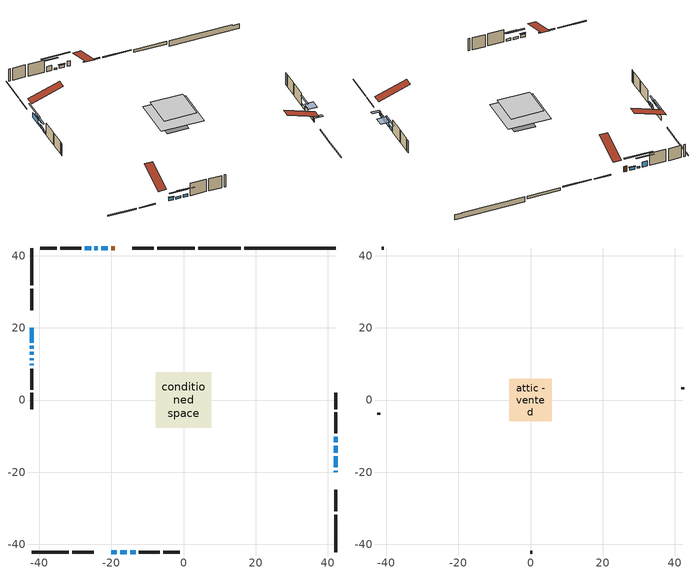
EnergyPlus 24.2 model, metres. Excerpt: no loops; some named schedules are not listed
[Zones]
conditioned space
 floor adiabatic (Floor2 construction): -2.07,-2.07 -2.07,2.07 2.07,2.07 2.07,-2.07 z0.69
 floor adiabatic (AdiabaticFloorConstruction): -7.75,-7.75 -7.75,7.75 7.75,7.75 7.75,-7.75 z3.13
 floor foundation (Slab1 construction): -3.89,-3.89 -3.89,3.89 3.89,3.89 3.89,-3.89 z-1.45
 floor foundation (Slab2 construction): -2.07,-2.07 -2.07,2.07 2.07,2.07 2.07,-2.07 z-0.38
 floor foundation (Slab3 construction): -3.47,-3.47 -3.47,3.47 3.47,3.47 3.47,-3.47 z0
 wall outside (RimJoist1 construction): 3.12,42.16 -7.28,42.16 / -42.16,-42.16 -31.76,-42.16 / -42.16,42.16 -42.16,31.76 / 42.16,-42.16 42.16,-31.76 z0.69:0.99
 wall outside (RimJoist2 construction): -8.21,42.16 -14.16,42.16 / -30.83,-42.16 -24.89,-42.16 / -42.16,30.83 -42.16,24.89 / 42.16,-30.83 42.16,-24.89 z0.69:0.99
 wall outside (AdiabaticWallConstruction 1): -19.03,42.16 -20.09,42.16 z0.69:2.72
 wall outside (AdiabaticWallConstruction): 42.16,-20.01 42.16,-19.6 z0.69:2.22; -42.16,20.01 -42.16,15.94 / 42.16,-14.7 42.16,-12.66 z0.69:2.37; -42.16,15.02 -42.16,14.25 / -42.16,11.63 -42.16,11.02 / -17.56,-42.16 -15.73,-42.16 z0.69:1.45; 42.16,-18.67 42.16,-15.62 / -20.01,-42.16 -18.48,-42.16 / -42.16,13.32 -42.16,12.56 / 42.16,-11.73 42.16,-10.21 z0.69:1.91; -21.02,42.16 -22.85,42.16 z0.69:1.76; -42.16,10.1 -42.16,9.63 z0.69:1.15; -23.78,42.16 -24.7,42.16 z0.69:1.3; -25.62,42.16 -27.45,42.16 z0.69:2.72; -14.8,-42.16 -13.27,-42.16 z0.69:1.61
 wall outside (Wall1 construction): -28.38,42.16 -34.2,42.16 / -12.35,-42.16 -6.53,-42.16 / -42.16,8.71 -42.16,2.89 / 42.16,-9.28 42.16,-3.46 z0.69:5.57
 wall outside (Wall2 construction): -35.13,42.16 -39.72,42.16 / -5.6,-42.16 -1.01,-42.16 / -42.16,1.96 -42.16,-2.63 / 42.16,-2.53 42.16,2.06 z0.69:5.57
 wall foundation (FoundationWall1 construction): 16.86,42.16,-1.45 16.86,42.16,0.68 39.63,42.16,0.68 39.63,42.16,0.46 42.16,42.16,0.46 42.16,42.16,-1.45
 wall foundation (FoundationWall2 construction): 15.93,42.16 4.05,42.16 z-0.38:0.69
 window (WindowConstruction 13): 42.16,-20.01 42.16,-19.6 z0.69:2.21
 window (WindowConstruction 5): -42.16,20.01 -42.16,15.94 z0.69:2.37
 window (WindowConstruction 6): -42.16,15.01 -42.16,14.25 z0.69:1.45
 window (WindowConstruction 7): 42.16,-18.67 42.16,-15.62 z0.69:1.91
 window (WindowConstruction 8): -21.02,42.16 -22.85,42.16 z0.69:1.76
 window (WindowConstruction 9): -20.01,-42.16 -18.49,-42.16 z0.69:1.91
 window (WindowConstruction 10): -42.16,13.32 -42.16,12.56 z0.69:1.91
 window (WindowConstruction 11): -42.16,11.63 -42.16,11.02 z0.69:1.45
 window (WindowConstruction 12): -42.16,10.09 -42.16,9.64 z0.69:1.15
 window (WindowConstruction 14): -23.78,42.16 -24.69,42.16 z0.69:1.3
 window (WindowConstruction): 42.16,-14.7 42.16,-12.66 z0.69:2.37
 window (WindowConstruction 1): 42.16,-11.73 42.16,-10.21 z0.69:1.91
 window (WindowConstruction 2): -25.62,42.16 -27.45,42.16 z0.69:2.72
 window (WindowConstruction 3): -17.56,-42.16 -15.73,-42.16 z0.69:1.45
 window (WindowConstruction 4): -14.8,-42.16 -13.27,-42.16 z0.69:1.6
 door (Door): -19.03,42.16 -20.09,42.16 z0.69:2.72
 ceiling adiabatic (AdiabaticFloorConstruction): 7.75,-7.75 7.75,7.75 -7.75,7.75 -7.75,-7.75 z3.13
attic - vented
 floor to conditioned space (Floor1 construction Reversed): -5.88,-5.88 -5.88,5.88 5.88,5.88 5.88,-5.88 z5.57
 wall outside (Wall3 construction): -40.65,42.16 -41.23,42.16 / -0.08,-42.16 0.5,-42.16 / -42.16,-3.56 -42.16,-4.14 / 42.16,2.99 42.16,3.57 z0.69:5.57
 roof outside (Roof1 construction): -18.1,42.16,5.57 -18.1,30.7,9.39 -15.08,30.7,9.39 -15.08,42.16,5.57; -20.94,-42.16,5.57 -20.94,-30.7,9.39 -23.96,-30.7,9.39 -23.96,-42.16,5.57; -42.16,20.94,5.57 -30.7,20.94,9.39 -30.7,23.96,9.39 -42.16,23.96,5.57; 42.16,-20.94,5.57 30.7,-20.94,9.39 30.7,-23.96,9.39 42.16,-23.96,5.57
shading: 42.16,-19.3 42.16,-20.31 45.21,-20.31 45.21,-19.3 z2.51; -42.16,13.61 -42.16,22.34 -42.57,22.34 -42.57,13.61 z4.7; -42.16,11.92 -42.16,17.34 -42.57,17.34 -42.57,11.92 z3.78; 42.16,-15.42 42.16,-18.87 42.57,-18.87 42.57,-15.42 z2.11; -23.05,42.16 -20.82,42.16 -20.82,42.57 -23.05,42.57 z1.96; -18.28,-42.16 -20.21,-42.16 -20.21,-42.57 -18.28,-42.57 z2.11; -42.16,10.23 -42.16,15.65 -42.57,15.65 -42.57,10.23 z4.24; -42.16,10.82 -42.16,11.83 -42.57,11.83 -42.57,10.82 z1.65; -42.16,9.43 -42.16,10.29 -42.57,10.29 -42.57,9.43 z1.35; -29.46,42.16 -19.01,42.16 -19.01,42.57 -29.46,42.57 z6.07; 42.16,-12.05 42.16,-15.3 45.21,-15.3 45.21,-12.05 z2.98; 42.16,-7.88 42.16,-14.06 42.57,-14.06 42.57,-7.88 z4.24; -29.78,42.16 -23.3,42.16 -23.3,42.57 -29.78,42.57 z5.05; -13.4,-42.16 -19.89,-42.16 -19.89,-42.57 -13.4,-42.57 z3.78; -10.95,-42.16 -17.13,-42.16 -17.13,-42.57 -10.95,-42.57 z3.93
[Building]
Building 1: Terrain=Suburbs
[Site:Location]
London AP_ON: Latitude {deg}=43.03; Longitude {deg}=-81.15; Time Zone {hr}=-5; Elevation {m}=278; Keep Site Location Information=Yes
[Site:GroundTemperature:Shallow]
3.98693, 1.93205, 1.76749, 2.74264, 6.6573, 10.5537, 13.9317, 16.0716, 16.2534, 14.513, 11.2211, 7.44421
[Site:WaterMainsTemperature]
Calculation Method=Schedule; Temperature Schedule=mains temperature schedule
[Material] Roughness=Rough; Thermal Absorptance=0.9
Name | Thickness {m} | Conductivity {W/m-K} | Density {kg/m3} | Specific Heat {J/kg-K} | Solar Absorptance | Visible Absorptance
asphalt or fiberglass shingles | 0.00635 | 0.162714 | 1121.4 | 1465.45 | 0.4 | 0.4
ceiling loosefill ins | 0.0846667 | 0.0480833 | 16.02 | 1046.75 | 0.7 | 0.7
ceiling stud and cavity | 0.1397 | 0.0963999 | 65.682 | 1177.47 | 0.7 | 0.7
concrete 4.0 in. | 0.1016 | 1.803125 | 2242.8 | 837.4 | 0.7 | 0.7
concrete 8.0 in. | 0.2032 | 1.803125 | 2242.8 | 837.4 | 0.7 | 0.7
door material | 0.04445 | 0.053851 | 512.64 | 1214.23 | 0.7 | 0.7
exterior vertical ins | 0.00154092 | 0.029427 | 32.04 | 1214.23 | 0.7 | 0.7
exterior vertical ins 1 | 0.00202101 | 0.029427 | 32.04 | 1214.23 | 0.7 | 0.7
floor covering | 0.0127 | 9.015625 | 54.468 | 1339.84 | 0.6 | 0.6
floor covering 1 | 0.0127 | 0.0433444 | 54.468 | 1339.84 | 0.6 | 0.6
floor rigid ins; wall rigid ins | 0.512978 | 0.029427 | 32.04 | 1214.23 | 0.7 | 0.7
floor stud and cavity | 0.0889 | 0.248462 | 50.32683 | 1063.81 | 0.7 | 0.7
floor stud and cavity 1 | 0.1397 | 1.75129 | 37.0049 | 1207.88 | 0.7 | 0.7
furniture material conditioned space 1 | 0.1524 | 0.115458 | 640.8 | 1214.23 | 0.6 | 0.6
gypsum board | 0.0127 | 0.160291 | 801 | 837.4 | 0.6 | 0.6
gypsum board 1 | 0.0127 | 0.160291 | 801 | 837.4 | 0.7 | 0.7
osb sheathing 0.5 in. | 0.0127 | 0.115458 | 512.64 | 1214.23 | 0.7 | 0.7
osb sheathing 0.75 in. | 0.01905 | 0.115458 | 512.64 | 1214.23 | 0.7 | 0.7
osb sheathing 2.0 in. | 0.0508 | 0.115458 | 512.64 | 1214.23 | 0.7 | 0.7
rim joist stud and cavity | 0.0508 | 0.177588 | 50.32683 | 1063.81 | 0.6 | 0.6
rim joist stud and cavity 1 | 0.0508 | 0.0285197 | 125.044 | 1163.47 | 0.6 | 0.6
wall stud and cavity | 0.1397 | 0.0897493 | 139.0536 | 1170.24 | 0.7 | 0.7
wall stud and cavity 1 | 0.1397 | 0.0908802 | 139.0536 | 1170.24 | 0.7 | 0.7
wall stud and cavity 2 | 0.0889 | 6.1454 | 50.32683 | 1063.81 | 0.6 | 0.6
wall stud and cavity 3 | 0.0889 | 0.380278 | 52.3479 | 1209.89 | 0.7 | 0.7
wall stud and cavity 4 | 0.0889 | 0.391764 | 83.0341 | 1211.67 | 0.7 | 0.7
wood siding | 0.0254 | 0.102417 | 544.68 | 1172.36 | 0.4 | 0.4
wood siding 1 | 0.00254 | 0.102417 | 544.68 | 1172.36 | 0.4 | 0.4
wood siding 2; wood siding 3; wood siding 4 | 0.0254 | 0.102417 | 544.68 | 1172.36 | 0.7 | 0.7
[WindowMaterial:SimpleGlazingSystem]
Name | U-Factor {W/m2-K} | Solar Heat Gain Coefficient
WindowMaterial | 2.898619 | 0.65
WindowMaterial 1 | 2.96562 | 0.56
WindowMaterial 10 | 3.14959 | 0.45
WindowMaterial 11 | 5.37025 | 0.69
WindowMaterial 2 | 2.97584 | 0.59
WindowMaterial 3 | 3.03092 | 0.49
WindowMaterial 4 | 2.927009 | 0.66
WindowMaterial 5 | 2.98833 | 0.52
WindowMaterial 6 | 2.958238 | 0.57
WindowMaterial 7 | 3.00537 | 0.52
WindowMaterial 8 | 3.003662 | 0.49
WindowMaterial 9 | 3.03773 | 0.52
[Construction]
AdiabaticFloorConstruction: floor stud and cavity 1, floor rigid ins, osb sheathing 0.75 in., floor covering 1
AdiabaticWallConstruction: wood siding 3, wall rigid ins, wall stud and cavity 3, gypsum board
AdiabaticWallConstruction 1: wood siding 4, wall rigid ins, wall stud and cavity 3, gypsum board
Door: door material
Floor1 construction Reversed: gypsum board, ceiling stud and cavity, ceiling loosefill ins
Floor2 construction: floor stud and cavity, floor covering
FoundationWall1 construction; FoundationWall2 construction: concrete 8.0 in., gypsum board 1
furniture construction conditioned space 1: furniture material conditioned space 1
PartitionWallConstruction: gypsum board, wall stud and cavity 4, gypsum board
RimJoist1 construction: wood siding 2, rim joist stud and cavity
RimJoist2 construction: wood siding 2, osb sheathing 2.0 in., rim joist stud and cavity 1
Roof1 construction: asphalt or fiberglass shingles
Slab1 construction; Slab2 construction; Slab3 construction: concrete 4.0 in.
Wall1 construction: wood siding, osb sheathing 0.5 in., wall stud and cavity, gypsum board
Wall2 construction: wood siding, osb sheathing 0.5 in., wall stud and cavity 1, gypsum board
Wall3 construction: wood siding 1, wall stud and cavity 2
WindowConstruction; WindowConstruction 5: WindowMaterial
WindowConstruction 1; WindowConstruction 10; WindowConstruction 7: WindowMaterial 1
WindowConstruction 11: WindowMaterial 8
WindowConstruction 12: WindowMaterial 9
WindowConstruction 13: WindowMaterial 10
WindowConstruction 14: WindowMaterial 11
WindowConstruction 2: WindowMaterial 2
WindowConstruction 3: WindowMaterial 3
WindowConstruction 4: WindowMaterial 4
WindowConstruction 6: WindowMaterial 5
WindowConstruction 8: WindowMaterial 6
WindowConstruction 9: WindowMaterial 7
[Zone] Multiplier=1; Part of Total Floor Area=Yes
Name | Volume {m3}
attic - vented | 85.8409
conditioned space | 780.7
[Space]
Name | Zone | Volume {m3}
attic - vented 1 | attic - vented | 85.8409
conditioned space 1 | conditioned space | 780.7
[ZoneInfiltration:EffectiveLeakageArea]
infil attic - vented 1: Zone or Space=attic - vented 1; Schedule=Always On Discrete; Effective Air Leakage Area {cm2}=6040.58; Stack Coefficient=0.000604754; Wind Coefficient=1.66154e-05
[ZoneMixing]
whole house fan mix: Zone or Space=attic - vented; Schedule=Always On Continuous; Design Flow Rate Calculation Method=Flow/Zone; Design Flow Rate {m3/s}=0; Source Zone or Space=conditioned space
[SurfaceProperty:ExposedFoundationPerimeter] Exposed Perimeter Calculation Method=TotalExposedPerimeter
Name | Total Exposed Perimeter {m}
Slab1 | 25.298
Slab2 | 11.887
Slab3 | 24.079
[InternalMass] Zone or ZoneList=conditioned space; Space or SpaceList=conditioned space 1
Name | Construction | Surface Area {m2}
furniture mass conditioned space 1 | furniture construction conditioned space 1 | 153.192
partition wall mass | PartitionWallConstruction | 365.89
[Lights]
interior lighting: Zone or ZoneList or Space or SpaceList=conditioned space 1; Schedule=interior lighting schedule; Design Level Calculation Method=LightingLevel; Lighting Level {W}=343.2; Return Air Fraction=0; Fraction Radiant=0.6; Fraction Visible=0.2; Fraction Replaceable=1
[People]
occupants: Zone or ZoneList or Space or SpaceList=conditioned space 1; Number of People Schedule=occupants schedule; Number of People Calculation Method=People; Number of People=3; Fraction Radiant=0.314171; Sensible Heat Fraction=0.56303; Activity Level Schedule=occupants activity schedule; Carbon Dioxide Generation Rate {m3/s-W}=0; Enable ASHRAE 55 Comfort Warnings=No; Mean Radiant Temperature Calculation Type=EnclosureAveraged
[ElectricEquipment] Zone or ZoneList or Space or SpaceList=conditioned space 1; Design Level Calculation Method=EquipmentLevel
Name | Schedule | Design Level {W} | Fraction Latent | Fraction Radiant | Fraction Lost
clothes dryer | clothes dryer schedule | 140.772 | 0.015 | 0.081 | 0.85
clothes washer | clothes washer schedule | 32.1985 | 0.03 | 0.162 | 0.7
cooking range | cooking range schedule | 215.147 | 0.08 | 0.432 | 0.2
dishwasher | dishwasher schedule | 66.8632 | 0.3 | 0.18 | 0.4
fridge | fridge schedule | 72.9452 | 0 | 0.6 | 0
mech vent house fan | mech vent house fan schedule | 0 | 0 | 0 | 1
mech vent house fan cfis | mech vent house fan cfis schedule | 0 | 0 | 0 | 0
misc plug loads | misc plug loads schedule | 494.7 | 0.045 | 0.513 | 0.1
whole house fan | Always On Discrete | 0 | 0 | 0 | 1
[OtherEquipment] Zone or ZoneList or Space or SpaceList=conditioned space 1; Design Level Calculation Method=EquipmentLevel
Name | Fuel Type | Schedule | Design Level {W} | Fraction Latent | Fraction Radiant | Fraction Lost
clothes dryer 1 | Electricity | clothes dryer schedule | 0 | 0.015 | 0.081 | 0.85
cooking range 1 | Electricity | cooking range schedule | 0 | 0.08 | 0.432 | 0.2
general water use latent | None | general water use schedule | 62.594 | 1 | 0 | 0
general water use sensible | None | general water use schedule | -61.6891 | 0 | 0.6 | 0
mech vent house fan latent load | None | Always On Discrete | 0 | 1 | 0 | 0
mech vent house fan sensible load | None | Always On Discrete | 0 | 0 | 0 | 0
water heater energy adjustment1 | NaturalGas | Always On Discrete | 0.01 | 0 | 0 | 1
[ZoneInfiltration:DesignFlowRate] Zone or ZoneList or Space or SpaceList=conditioned space 1; Schedule=Always On Discrete; Design Flow Rate Calculation Method=Flow/Zone; Design Flow Rate {m3/s}=0
infil flow; natural vent flow; whole house fan flow
[Foundation:Kiva] Initial Indoor Air Temperature {C}=18; Wall Depth Below Slab {m}=0.2032
Name | Wall Height Above Grade {m} | Custom Block Material Name 1 | Custom Block Depth 1 {m} | Custom Block X Position 1 {m} | Custom Block Z Position 1 {m}
Foundation Kiva 1 | 0.680009 | exterior vertical ins | 2.13 | 0.2159 | 0
Foundation Kiva 2 | 0.690006 | exterior vertical ins 1 | 1.07 | 0.2159 | 0
Foundation Kiva 3 | 0.1016
[Foundation:Kiva:Settings]
Soil Conductivity {W/m-K}=0.849921; Soil Density {kg/m3}=1842.3; Soil Specific Heat {J/kg-K}=418.7; Ground Solar Absorptivity=0.9; Ground Thermal Absorptivity=0.9; Ground Surface Roughness {m}=0.03; Far-Field Width {m}=40; Deep-Ground Boundary Condition=ZeroFlux; Deep-Ground Depth {m}=40; Minimum Cell Dimension {m}=0.2; Maximum Cell Growth Coefficient=3; Simulation Timestep=Timestep
[Exterior:Lights]
exterior lighting: Schedule=exterior lighting schedule; Design Level {W}=75.6
[Schedule:Constant]
Name | Hourly Value
Always On Continuous; mech vent house fan schedule; mech vent house fan cfis schedule; Always On Discrete | 1
occupants activity schedule | 117.228
fridge schedule | 0
[Schedule:Week:Daily]
interior lighting schedule Week Rule - Jan1-Jan27: interior lighting schedule day, interior lighting schedule day, interior lighting schedule day, interior lighting schedule day, interior lighting schedule day, interior lighting schedule day, interior lighting schedule day, interior lighting schedule default day, interior lighting schedule default day, interior lighting schedule default day, interior lighting schedule default day, interior lighting schedule default day
interior lighting schedule Week Rule - Jan28-Feb3: interior lighting schedule day, interior lighting schedule day, interior lighting schedule day, interior lighting schedule day, interior lighting schedule day 1, interior lighting schedule day 1, interior lighting schedule day 1, interior lighting schedule default day, interior lighting schedule default day, interior lighting schedule default day, interior lighting schedule default day, interior lighting schedule default day
interior lighting schedule Week Rule - Feb4-Feb24: interior lighting schedule day 1, interior lighting schedule day 1, interior lighting schedule day 1, interior lighting schedule day 1, interior lighting schedule day 1, interior lighting schedule day 1, interior lighting schedule day 1, interior lighting schedule default day, interior lighting schedule default day, interior lighting schedule default day, interior lighting schedule default day, interior lighting schedule default day
interior lighting schedule Week Rule - Feb25-Mar3: interior lighting schedule day 1, interior lighting schedule day 1, interior lighting schedule day 1, interior lighting schedule day 1, interior lighting schedule day 2, interior lighting schedule day 2, interior lighting schedule day 2, interior lighting schedule default day, interior lighting schedule default day, interior lighting schedule default day, interior lighting schedule default day, interior lighting schedule default day
interior lighting schedule Week Rule - Mar4-Mar31: interior lighting schedule day 2, interior lighting schedule day 2, interior lighting schedule day 2, interior lighting schedule day 2, interior lighting schedule day 2, interior lighting schedule day 2, interior lighting schedule day 2, interior lighting schedule default day, interior lighting schedule default day, interior lighting schedule default day, interior lighting schedule default day, interior lighting schedule default day
interior lighting schedule Week Rule - Apr1-Apr28: interior lighting schedule day 3, interior lighting schedule day 3, interior lighting schedule day 3, interior lighting schedule day 3, interior lighting schedule day 3, interior lighting schedule day 3, interior lighting schedule day 3, interior lighting schedule default day, interior lighting schedule default day, interior lighting schedule default day, interior lighting schedule default day, interior lighting schedule default day
interior lighting schedule Week Rule - Apr29-May5: interior lighting schedule day 3, interior lighting schedule day 3, interior lighting schedule day 4, interior lighting schedule day 4, interior lighting schedule day 4, interior lighting schedule day 4, interior lighting schedule day 4, interior lighting schedule default day, interior lighting schedule default day, interior lighting schedule default day, interior lighting schedule default day, interior lighting schedule default day
interior lighting schedule Week Rule - May6-May26: interior lighting schedule day 4, interior lighting schedule day 4, interior lighting schedule day 4, interior lighting schedule day 4, interior lighting schedule day 4, interior lighting schedule day 4, interior lighting schedule day 4, interior lighting schedule default day, interior lighting schedule default day, interior lighting schedule default day, interior lighting schedule default day, interior lighting schedule default day
interior lighting schedule Week Rule - May27-Jun2: interior lighting schedule day 4, interior lighting schedule day 4, interior lighting schedule day 4, interior lighting schedule day 4, interior lighting schedule day 4, interior lighting schedule day 5, interior lighting schedule day 5, interior lighting schedule default day, interior lighting schedule default day, interior lighting schedule default day, interior lighting schedule default day, interior lighting schedule default day
interior lighting schedule Week Rule - Jun3-Jun30: interior lighting schedule day 5, interior lighting schedule day 5, interior lighting schedule day 5, interior lighting schedule day 5, interior lighting schedule day 5, interior lighting schedule day 5, interior lighting schedule day 5, interior lighting schedule default day, interior lighting schedule default day, interior lighting schedule default day, interior lighting schedule default day, interior lighting schedule default day
interior lighting schedule Week Rule - Jul1-Jul28: interior lighting schedule day 6, interior lighting schedule day 6, interior lighting schedule day 6, interior lighting schedule day 6, interior lighting schedule day 6, interior lighting schedule day 6, interior lighting schedule day 6, interior lighting schedule default day, interior lighting schedule default day, interior lighting schedule default day, interior lighting schedule default day, interior lighting schedule default day
interior lighting schedule Week Rule - Jul29-Aug4: interior lighting schedule day 6, interior lighting schedule day 6, interior lighting schedule day 6, interior lighting schedule day 7, interior lighting schedule day 7, interior lighting schedule day 7, interior lighting schedule day 7, interior lighting schedule default day, interior lighting schedule default day, interior lighting schedule default day, interior lighting schedule default day, interior lighting schedule default day
interior lighting schedule Week Rule - Aug5-Aug25: interior lighting schedule day 7, interior lighting schedule day 7, interior lighting schedule day 7, interior lighting schedule day 7, interior lighting schedule day 7, interior lighting schedule day 7, interior lighting schedule day 7, interior lighting schedule default day, interior lighting schedule default day, interior lighting schedule default day, interior lighting schedule default day, interior lighting schedule default day
interior lighting schedule Week Rule - Aug26-Sep1: interior lighting schedule day 7, interior lighting schedule day 7, interior lighting schedule day 7, interior lighting schedule day 7, interior lighting schedule day 7, interior lighting schedule day 7, interior lighting schedule day 8, interior lighting schedule default day, interior lighting schedule default day, interior lighting schedule default day, interior lighting schedule default day, interior lighting schedule default day
interior lighting schedule Week Rule - Sep2-Sep29: interior lighting schedule day 8, interior lighting schedule day 8, interior lighting schedule day 8, interior lighting schedule day 8, interior lighting schedule day 8, interior lighting schedule day 8, interior lighting schedule day 8, interior lighting schedule default day, interior lighting schedule default day, interior lighting schedule default day, interior lighting schedule default day, interior lighting schedule default day
interior lighting schedule Week Rule - Sep30-Oct6: interior lighting schedule day 8, interior lighting schedule day 9, interior lighting schedule day 9, interior lighting schedule day 9, interior lighting schedule day 9, interior lighting schedule day 9, interior lighting schedule day 9, interior lighting schedule default day, interior lighting schedule default day, interior lighting schedule default day, interior lighting schedule default day, interior lighting schedule default day
interior lighting schedule Week Rule - Oct7-Oct27: interior lighting schedule day 9, interior lighting schedule day 9, interior lighting schedule day 9, interior lighting schedule day 9, interior lighting schedule day 9, interior lighting schedule day 9, interior lighting schedule day 9, interior lighting schedule default day, interior lighting schedule default day, interior lighting schedule default day, interior lighting schedule default day, interior lighting schedule default day
interior lighting schedule Week Rule - Oct28-Nov3: interior lighting schedule day 9, interior lighting schedule day 9, interior lighting schedule day 9, interior lighting schedule day 9, interior lighting schedule day 10, interior lighting schedule day 10, interior lighting schedule day 10, interior lighting schedule default day, interior lighting schedule default day, interior lighting schedule default day, interior lighting schedule default day, interior lighting schedule default day
interior lighting schedule Week Rule - Nov4-Nov24: interior lighting schedule day 10, interior lighting schedule day 10, interior lighting schedule day 10, interior lighting schedule day 10, interior lighting schedule day 10, interior lighting schedule day 10, interior lighting schedule day 10, interior lighting schedule default day, interior lighting schedule default day, interior lighting schedule default day, interior lighting schedule default day, interior lighting schedule default day
interior lighting schedule Week Rule - Nov25-Dec1: interior lighting schedule day 10, interior lighting schedule day 10, interior lighting schedule day 10, interior lighting schedule day 10, interior lighting schedule day 10, interior lighting schedule day 10, interior lighting schedule day 11, interior lighting schedule default day, interior lighting schedule default day, interior lighting schedule default day, interior lighting schedule default day, interior lighting schedule default day
interior lighting schedule Week Rule - Dec2-Dec31: interior lighting schedule day 11, interior lighting schedule day 11, interior lighting schedule day 11, interior lighting schedule day 11, interior lighting schedule day 11, interior lighting schedule day 11, interior lighting schedule day 11, interior lighting schedule default day, interior lighting schedule default day, interior lighting schedule default day, interior lighting schedule default day, interior lighting schedule default day
occupants schedule Week Rule - Jan1-Dec31: occupants schedule day, occupants schedule day, occupants schedule day, occupants schedule day, occupants schedule day, occupants schedule day, occupants schedule day, occupants schedule default day, occupants schedule default day, occupants schedule default day, occupants schedule default day, occupants schedule default day
clothes dryer schedule Week Rule - Jan1-Dec31: clothes dryer schedule day, clothes dryer schedule day, clothes dryer schedule day, clothes dryer schedule day, clothes dryer schedule day, clothes dryer schedule day, clothes dryer schedule day, clothes dryer schedule default day, clothes dryer schedule default day, clothes dryer schedule default day, clothes dryer schedule default day, clothes dryer schedule default day
clothes washer schedule Week Rule - Jan1-Dec31: clothes washer schedule day, clothes washer schedule day, clothes washer schedule day, clothes washer schedule day, clothes washer schedule day, clothes washer schedule day, clothes washer schedule day, clothes washer schedule default day, clothes washer schedule default day, clothes washer schedule default day, clothes washer schedule default day, clothes washer schedule default day
cooking range schedule Week Rule - Jan1-Dec31: cooking range schedule day, cooking range schedule day, cooking range schedule day, cooking range schedule day, cooking range schedule day, cooking range schedule day, cooking range schedule day, cooking range schedule default day, cooking range schedule default day, cooking range schedule default day, cooking range schedule default day, cooking range schedule default day
dishwasher schedule Week Rule - Jan1-Dec31: dishwasher schedule day, dishwasher schedule day, dishwasher schedule day, dishwasher schedule day, dishwasher schedule day, dishwasher schedule day, dishwasher schedule day, dishwasher schedule default day, dishwasher schedule default day, dishwasher schedule default day, dishwasher schedule default day, dishwasher schedule default day
misc plug loads schedule Week Rule - Jan1-Dec31: misc plug loads schedule day, misc plug loads schedule day, misc plug loads schedule day, misc plug loads schedule day, misc plug loads schedule day, misc plug loads schedule day, misc plug loads schedule day, misc plug loads schedule default day, misc plug loads schedule default day, misc plug loads schedule default day, misc plug loads schedule default day, misc plug loads schedule default day
general water use schedule Week Rule - Jan1-Dec31: general water use schedule day, general water use schedule day, general water use schedule day, general water use schedule day, general water use schedule day, general water use schedule day, general water use schedule day, general water use schedule default day, general water use schedule default day, general water use schedule default day, general water use schedule default day, general water use schedule default day
exterior lighting schedule Week Rule - Jan1-Jan27: exterior lighting schedule day, exterior lighting schedule day, exterior lighting schedule day, exterior lighting schedule day, exterior lighting schedule day, exterior lighting schedule day, exterior lighting schedule day, exterior lighting schedule default day, exterior lighting schedule default day, exterior lighting schedule default day, exterior lighting schedule default day, exterior lighting schedule default day
exterior lighting schedule Week Rule - Jan28-Feb3: exterior lighting schedule day, exterior lighting schedule day, exterior lighting schedule day, exterior lighting schedule day, exterior lighting schedule day 1, exterior lighting schedule day 1, exterior lighting schedule day 1, exterior lighting schedule default day, exterior lighting schedule default day, exterior lighting schedule default day, exterior lighting schedule default day, exterior lighting schedule default day
exterior lighting schedule Week Rule - Feb4-Feb24: exterior lighting schedule day 1, exterior lighting schedule day 1, exterior lighting schedule day 1, exterior lighting schedule day 1, exterior lighting schedule day 1, exterior lighting schedule day 1, exterior lighting schedule day 1, exterior lighting schedule default day, exterior lighting schedule default day, exterior lighting schedule default day, exterior lighting schedule default day, exterior lighting schedule default day
exterior lighting schedule Week Rule - Feb25-Mar3: exterior lighting schedule day 1, exterior lighting schedule day 1, exterior lighting schedule day 1, exterior lighting schedule day 1, exterior lighting schedule day 2, exterior lighting schedule day 2, exterior lighting schedule day 2, exterior lighting schedule default day, exterior lighting schedule default day, exterior lighting schedule default day, exterior lighting schedule default day, exterior lighting schedule default day
exterior lighting schedule Week Rule - Mar4-Mar31: exterior lighting schedule day 2, exterior lighting schedule day 2, exterior lighting schedule day 2, exterior lighting schedule day 2, exterior lighting schedule day 2, exterior lighting schedule day 2, exterior lighting schedule day 2, exterior lighting schedule default day, exterior lighting schedule default day, exterior lighting schedule default day, exterior lighting schedule default day, exterior lighting schedule default day
exterior lighting schedule Week Rule - Apr1-Apr28: exterior lighting schedule day 3, exterior lighting schedule day 3, exterior lighting schedule day 3, exterior lighting schedule day 3, exterior lighting schedule day 3, exterior lighting schedule day 3, exterior lighting schedule day 3, exterior lighting schedule default day, exterior lighting schedule default day, exterior lighting schedule default day, exterior lighting schedule default day, exterior lighting schedule default day
exterior lighting schedule Week Rule - Apr29-May5: exterior lighting schedule day 3, exterior lighting schedule day 3, exterior lighting schedule day 4, exterior lighting schedule day 4, exterior lighting schedule day 4, exterior lighting schedule day 4, exterior lighting schedule day 4, exterior lighting schedule default day, exterior lighting schedule default day, exterior lighting schedule default day, exterior lighting schedule default day, exterior lighting schedule default day
exterior lighting schedule Week Rule - May6-May26: exterior lighting schedule day 4, exterior lighting schedule day 4, exterior lighting schedule day 4, exterior lighting schedule day 4, exterior lighting schedule day 4, exterior lighting schedule day 4, exterior lighting schedule day 4, exterior lighting schedule default day, exterior lighting schedule default day, exterior lighting schedule default day, exterior lighting schedule default day, exterior lighting schedule default day
exterior lighting schedule Week Rule - May27-Jun2: exterior lighting schedule day 4, exterior lighting schedule day 4, exterior lighting schedule day 4, exterior lighting schedule day 4, exterior lighting schedule day 4, exterior lighting schedule day 5, exterior lighting schedule day 5, exterior lighting schedule default day, exterior lighting schedule default day, exterior lighting schedule default day, exterior lighting schedule default day, exterior lighting schedule default day
exterior lighting schedule Week Rule - Jun3-Jun30: exterior lighting schedule day 5, exterior lighting schedule day 5, exterior lighting schedule day 5, exterior lighting schedule day 5, exterior lighting schedule day 5, exterior lighting schedule day 5, exterior lighting schedule day 5, exterior lighting schedule default day, exterior lighting schedule default day, exterior lighting schedule default day, exterior lighting schedule default day, exterior lighting schedule default day
exterior lighting schedule Week Rule - Jul1-Jul28: exterior lighting schedule day 6, exterior lighting schedule day 6, exterior lighting schedule day 6, exterior lighting schedule day 6, exterior lighting schedule day 6, exterior lighting schedule day 6, exterior lighting schedule day 6, exterior lighting schedule default day, exterior lighting schedule default day, exterior lighting schedule default day, exterior lighting schedule default day, exterior lighting schedule default day
exterior lighting schedule Week Rule - Jul29-Aug4: exterior lighting schedule day 6, exterior lighting schedule day 6, exterior lighting schedule day 6, exterior lighting schedule day 7, exterior lighting schedule day 7, exterior lighting schedule day 7, exterior lighting schedule day 7, exterior lighting schedule default day, exterior lighting schedule default day, exterior lighting schedule default day, exterior lighting schedule default day, exterior lighting schedule default day
exterior lighting schedule Week Rule - Aug5-Aug25: exterior lighting schedule day 7, exterior lighting schedule day 7, exterior lighting schedule day 7, exterior lighting schedule day 7, exterior lighting schedule day 7, exterior lighting schedule day 7, exterior lighting schedule day 7, exterior lighting schedule default day, exterior lighting schedule default day, exterior lighting schedule default day, exterior lighting schedule default day, exterior lighting schedule default day
exterior lighting schedule Week Rule - Aug26-Sep1: exterior lighting schedule day 7, exterior lighting schedule day 7, exterior lighting schedule day 7, exterior lighting schedule day 7, exterior lighting schedule day 7, exterior lighting schedule day 7, exterior lighting schedule day 8, exterior lighting schedule default day, exterior lighting schedule default day, exterior lighting schedule default day, exterior lighting schedule default day, exterior lighting schedule default day
exterior lighting schedule Week Rule - Sep2-Sep29: exterior lighting schedule day 8, exterior lighting schedule day 8, exterior lighting schedule day 8, exterior lighting schedule day 8, exterior lighting schedule day 8, exterior lighting schedule day 8, exterior lighting schedule day 8, exterior lighting schedule default day, exterior lighting schedule default day, exterior lighting schedule default day, exterior lighting schedule default day, exterior lighting schedule default day
exterior lighting schedule Week Rule - Sep30-Oct6: exterior lighting schedule day 8, exterior lighting schedule day 9, exterior lighting schedule day 9, exterior lighting schedule day 9, exterior lighting schedule day 9, exterior lighting schedule day 9, exterior lighting schedule day 9, exterior lighting schedule default day, exterior lighting schedule default day, exterior lighting schedule default day, exterior lighting schedule default day, exterior lighting schedule default day
[Schedule:Year]
interior lighting schedule: interior lighting schedule Week Rule - Jan1-Jan27, 1, 1, 1, 27, interior lighting schedule Week Rule - Jan28-Feb3, 1, 28, 2, 3, interior lighting schedule Week Rule - Feb4-Feb24, 2, 4, 2, 24, interior lighting schedule Week Rule - Feb25-Mar3, 2, 25, 3, 3, interior lighting schedule Week Rule - Mar4-Mar31, 3, 4, 3, 31, interior lighting schedule Week Rule - Apr1-Apr28, 4, 1, 4, 28, interior lighting schedule Week Rule - Apr29-May5, 4, 29, 5, 5, interior lighting schedule Week Rule - May6-May26, 5, 6, 5, 26, interior lighting schedule Week Rule - May27-Jun2, 5, 27, 6, 2, interior lighting schedule Week Rule - Jun3-Jun30, 6, 3, 6, 30, interior lighting schedule Week Rule - Jul1-Jul28, 7, 1, 7, 28, interior lighting schedule Week Rule - Jul29-Aug4, 7, 29, 8, 4, interior lighting schedule Week Rule - Aug5-Aug25, 8, 5, 8, 25, interior lighting schedule Week Rule - Aug26-Sep1, 8, 26, 9, 1, interior lighting schedule Week Rule - Sep2-Sep29, 9, 2, 9, 29, interior lighting schedule Week Rule - Sep30-Oct6, 9, 30, 10, 6, interior lighting schedule Week Rule - Oct7-Oct27, 10, 7, 10, 27, interior lighting schedule Week Rule - Oct28-Nov3, 10, 28, 11, 3, interior lighting schedule Week Rule - Nov4-Nov24, 11, 4, 11, 24, interior lighting schedule Week Rule - Nov25-Dec1, 11, 25, 12, 1, interior lighting schedule Week Rule - Dec2-Dec31, 12, 2, 12, 31
occupants schedule: occupants schedule Week Rule - Jan1-Dec31, 1, 1, 12, 31
clothes dryer schedule: clothes dryer schedule Week Rule - Jan1-Dec31, 1, 1, 12, 31
clothes washer schedule: clothes washer schedule Week Rule - Jan1-Dec31, 1, 1, 12, 31
cooking range schedule: cooking range schedule Week Rule - Jan1-Dec31, 1, 1, 12, 31
dishwasher schedule: dishwasher schedule Week Rule - Jan1-Dec31, 1, 1, 12, 31
misc plug loads schedule: misc plug loads schedule Week Rule - Jan1-Dec31, 1, 1, 12, 31
general water use schedule: general water use schedule Week Rule - Jan1-Dec31, 1, 1, 12, 31
exterior lighting schedule: exterior lighting schedule Week Rule - Jan1-Jan27, 1, 1, 1, 27, exterior lighting schedule Week Rule - Jan28-Feb3, 1, 28, 2, 3, exterior lighting schedule Week Rule - Feb4-Feb24, 2, 4, 2, 24, exterior lighting schedule Week Rule - Feb25-Mar3, 2, 25, 3, 3, exterior lighting schedule Week Rule - Mar4-Mar31, 3, 4, 3, 31, exterior lighting schedule Week Rule - Apr1-Apr28, 4, 1, 4, 28, exterior lighting schedule Week Rule - Apr29-May5, 4, 29, 5, 5, exterior lighting schedule Week Rule - May6-May26, 5, 6, 5, 26, exterior lighting schedule Week Rule - May27-Jun2, 5, 27, 6, 2, exterior lighting schedule Week Rule - Jun3-Jun30, 6, 3, 6, 30, exterior lighting schedule Week Rule - Jul1-Jul28, 7, 1, 7, 28, exterior lighting schedule Week Rule - Jul29-Aug4, 7, 29, 8, 4, exterior lighting schedule Week Rule - Aug5-Aug25, 8, 5, 8, 25, exterior lighting schedule Week Rule - Aug26-Sep1, 8, 26, 9, 1, exterior lighting schedule Week Rule - Sep2-Sep29, 9, 2, 9, 29, exterior lighting schedule Week Rule - Sep30-Oct6, 9, 30, 10, 6, exterior lighting schedule Week Rule - Oct7-Oct27, 10, 7, 10, 27, exterior lighting schedule Week Rule - Oct28-Nov3, 10, 28, 11, 3, exterior lighting schedule Week Rule - Nov4-Nov24, 11, 4, 11, 24, exterior lighting schedule Week Rule - Nov25-Dec1, 11, 25, 12, 1, exterior lighting schedule Week Rule - Dec2-Dec31, 12, 2, 12, 31
[Schedule:Compact]
mains temperature schedule: Through: 01/01, For: AllDays, Until: 24:00, 7.96722, Through: 01/02, For: AllDays, Until: 24:00, 7.89722, Through: 01/03, For: AllDays, Until: 24:00, 7.82778, Through: 01/04, For: AllDays, Until: 24:00, 7.76, Through: 01/05, For: AllDays, Until: 24:00, 7.69333, Through: 01/06, For: AllDays, Until: 24:00, 7.62778, Through: 01/07, For: AllDays, Until: 24:00, 7.56389, Through: 01/08, For: AllDays, Until: 24:00, 7.50167, Through: 01/09, For: AllDays, Until: 24:00, 7.44056, Through: 01/10, For: AllDays, Until: 24:00, 7.38056, Through: 01/11, For: AllDays, Until: 24:00, 7.32222, Through: 01/12, For: AllDays, Until: 24:00, 7.26556, Through: 01/13, For: AllDays, Until: 24:00, 7.21, Through: 01/14, For: AllDays, Until: 24:00, 7.15556, Through: 01/15, For: AllDays, Until: 24:00, 7.10333, Through: 01/16, For: AllDays, Until: 24:00, 7.05222, Through: 01/17, For: AllDays, Until: 24:00, 7.00278, Through: 01/18, For: AllDays, Until: 24:00, 6.955, Through: 01/19, For: AllDays, Until: 24:00, 6.90833, Through: 01/20, For: AllDays, Until: 24:00, 6.86389, Through: 01/21, For: AllDays, Until: 24:00, 6.82056, Through: 01/22, For: AllDays, Until: 24:00, 6.77889, Through: 01/23, For: AllDays, Until: 24:00, 6.73889, Through: 01/24, For: AllDays, Until: 24:00, 6.7, Through: 01/25, For: AllDays, Until: 24:00, 6.66333, Through: 01/26, For: AllDays, Until: 24:00, 6.62833, Through: 01/27, For: AllDays, Until: 24:00, 6.59444, Through: 01/28, For: AllDays, Until: 24:00, 6.56278, Through: 01/29, For: AllDays, Until: 24:00, 6.53222, Through: 01/30, For: AllDays, Until: 24:00, 6.50389, Through: 01/31, For: AllDays, Until: 24:00, 6.47722, Through: 02/01, For: AllDays, Until: 24:00, 6.45167, Through: 02/02, For: AllDays, Until: 24:00, 6.42833, Through: 02/03, For: AllDays, Until: 24:00, 6.40667, Through: 02/04, For: AllDays, Until: 24:00, 6.38611, Through: 02/05, For: AllDays, Until: 24:00, 6.36778, Through: 02/06, For: AllDays, Until: 24:00, 6.35111, Through: 02/07, For: AllDays, Until: 24:00, 6.33611, Through: 02/08, For: AllDays, Until: 24:00, 6.32333, Through: 02/09, For: AllDays, Until: 24:00, 6.31167, Through: 02/10, For: AllDays, Until: 24:00, 6.30222, Through: 02/11, For: AllDays, Until: 24:00, 6.29389, Through: 02/12, For: AllDays, Until: 24:00, 6.28778, Through: 02/13, For: AllDays, Until: 24:00, 6.28333, Through: 02/14, For: AllDays, Until: 24:00, 6.28056, Through: 02/15, For: AllDays, Until: 24:00, 6.27944, Through: 02/16, For: AllDays, Until: 24:00, 6.28, Through: 02/17, For: AllDays, Until: 24:00, 6.28278, Through: 02/18, For: AllDays, Until: 24:00, 6.28722, Through: 02/19, For: AllDays, Until: 24:00, 6.29278, Through: 02/20, For: AllDays, Until: 24:00, 6.30056, Through: 02/21, For: AllDays, Until: 24:00, 6.31, Through: 02/22, For: AllDays, Until: 24:00, 6.32111, Through: 02/23, For: AllDays, Until: 24:00, 6.33444, Through: 02/24, For: AllDays, Until: 24:00, 6.34889, Through: 02/25, For: AllDays, Until: 24:00, 6.36556, Through: 02/26, For: AllDays, Until: 24:00, 6.38333, Through: 02/27, For: AllDays, Until: 24:00, 6.40333, Through: 02/28, For: AllDays, Until: 24:00, 6.425, Through: 03/01, For: AllDays, Until: 24:00, 6.44833, Through: 03/02, For: AllDays, Until: 24:00, 6.47278, Through: 03/03, For: AllDays, Until: 24:00, 6.49944, Through: 03/04, For: AllDays, Until: 24:00, 6.52778, Through: 03/05, For: AllDays, Until: 24:00, 6.55778, Through: 03/06, For: AllDays, Until: 24:00, 6.58944, Through: 03/07, For: AllDays, Until: 24:00, 6.62278, Through: 03/08, For: AllDays, Until: 24:00, 6.65778, Through: 03/09, For: AllDays, Until: 24:00, 6.69444, Through: 03/10, For: AllDays, Until: 24:00, 6.73278, Through: 03/11, For: AllDays, Until: 24:00, 6.77278, Through: 03/12, For: AllDays, Until: 24:00, 6.81389, Through: 03/13, For: AllDays, Until: 24:00, 6.85722, Through: 03/14, For: AllDays, Until: 24:00, 6.90167, Through: 03/15, For: AllDays, Until: 24:00, 6.94778, Through: 03/16, For: AllDays, Until: 24:00, 6.99556, Through: 03/17, For: AllDays, Until: 24:00, 7.045, Through: 03/18, For: AllDays, Until: 24:00, 7.09556, Through: 03/19, For: AllDays, Until: 24:00, 7.14778, Through: 03/20, For: AllDays, Until: 24:00, 7.20167, Through: 03/21, For: AllDays, Until: 24:00, 7.25667, Through: 03/22, For: AllDays, Until: 24:00, 7.31333, Through: 03/23, For: AllDays, Until: 24:00, 7.37167, Through: 03/24, For: AllDays, Until: 24:00, 7.43111, Through: 03/25, For: AllDays, Until: 24:00, 7.49222, Through: 03/26, For: AllDays, Until: 24:00, 7.55444, Through: 03/27, For: AllDays, Until: 24:00, 7.61833, Through: 03/28, For: AllDays, Until: 24:00, 7.68333, Through: 03/29, For: AllDays, Until: 24:00, 7.74944, Through: 03/30, For: AllDays, Until: 24:00, 7.81722, Through: 03/31, For: AllDays, Until: 24:00, 7.88667, Through: 04/01, For: AllDays, Until: 24:00, 7.95667, Through: 04/02, For: AllDays, Until: 24:00, 8.02833, Through: 04/03, For: AllDays, Until: 24:00, 8.10111, Through: 04/04, For: AllDays, Until: 24:00, 8.175, Through: 04/05, For: AllDays, Until: 24:00, 8.25, Through: 04/06, For: AllDays, Until: 24:00, 8.32667, Through: 04/07, For: AllDays, Until: 24:00, 8.40389, Through: 04/08, For: AllDays, Until: 24:00, 8.48278, Through: 04/09, For: AllDays, Until: 24:00, 8.56222, Through: 04/10, For: AllDays, Until: 24:00, 8.64278, Through: 04/11, For: AllDays, Until: 24:00, 8.725, Through: 04/12, For: AllDays, Until: 24:00, 8.80778, Through: 04/13, For: AllDays, Until: 24:00, 8.89167, Through: 04/14, For: AllDays, Until: 24:00, 8.97611, Through: 04/15, For: AllDays, Until: 24:00, 9.06167, Through: 04/16, For: AllDays, Until: 24:00, 9.14833, Through: 04/17, For: AllDays, Until: 24:00, 9.23611, Through: 04/18, For: AllDays, Until: 24:00, 9.32444, Through: 04/19, For: AllDays, Until: 24:00, 9.41389, Through: 04/20, For: AllDays, Until: 24:00, 9.50389, Through: 04/21, For: AllDays, Until: 24:00, 9.595, Through: 04/22, For: AllDays, Until: 24:00, 9.68667, Through: 04/23, For: AllDays, Until: 24:00, 9.77889, Through: 04/24, For: AllDays, Until: 24:00, 9.87222, Through: 04/25, For: AllDays, Until: 24:00, 9.96556, Through: 04/26, For: AllDays, Until: 24:00, 10.06, Through: 04/27, For: AllDays, Until: 24:00, 10.1556, Through: 04/28, For: AllDays, Until: 24:00, 10.2511, Through: 04/29, For: AllDays, Until: 24:00, 10.3472, Through: 04/30, For: AllDays, Until: 24:00, 10.4439, Through: 05/01, For: AllDays, Until: 24:00, 10.5411, Through: 05/02, For: AllDays, Until: 24:00, 10.6389, Through: 05/03, For: AllDays, Until: 24:00, 10.7372, Through: 05/04, For: AllDays, Until: 24:00, 10.8361, Through: 05/05, For: AllDays, Until: 24:00, 10.935, Through: 05/06, For: AllDays, Until: 24:00, 11.0344, Through: 05/07, For: AllDays, Until: 24:00, 11.1344, Through: 05/08, For: AllDays, Until: 24:00, 11.2344, Through: 05/09, For: AllDays, Until: 24:00, 11.335, Through: 05/10, For: AllDays, Until: 24:00, 11.4356, Through: 05/11, For: AllDays, Until: 24:00, 11.5361, Through: 05/12, For: AllDays, Until: 24:00, 11.6372, Through: 05/13, For: AllDays, Until: 24:00, 11.7383, Through: 05/14, For: AllDays, Until: 24:00, 11.84, Through: 05/15, For: AllDays, Until: 24:00, 11.9411, Through: 05/16, For: AllDays, Until: 24:00, 12.0428, Through: 05/17, For: AllDays, Until: 24:00, 12.1444, Through: 05/18, For: AllDays, Until: 24:00, 12.2456, Through: 05/19, For: AllDays, Until: 24:00, 12.3472, Through: 05/20, For: AllDays, Until: 24:00, 12.4489, Through: 05/21, For: AllDays, Until: 24:00, 12.55, Through: 05/22, For: AllDays, Until: 24:00, 12.6517, Through: 05/23, For: AllDays, Until: 24:00, 12.7528, Through: 05/24, For: AllDays, Until: 24:00, 12.8533, Through: 05/25, For: AllDays, Until: 24:00, 12.9544, Through: 05/26, For: AllDays, Until: 24:00, 13.055, Through: 05/27, For: AllDays, Until: 24:00, 13.155, Through: 05/28, For: AllDays, Until: 24:00, 13.255, Through: 05/29, For: AllDays, Until: 24:00, 13.355, Through: 05/30, For: AllDays, Until: 24:00, 13.4539, Through: 05/31, For: AllDays, Until: 24:00, 13.5533, Through: 06/01, For: AllDays, Until: 24:00, 13.6517, Through: 06/02, For: AllDays, Until: 24:00, 13.75, Through: 06/03, For: AllDays, Until: 24:00, 13.8472, Through: 06/04, For: AllDays, Until: 24:00, 13.9444, Through: 06/05, For: AllDays, Until: 24:00, 14.0411, Through: 06/06, For: AllDays, Until: 24:00, 14.1372, Through: 06/07, For: AllDays, Until: 24:00, 14.2328, Through: 06/08, For: AllDays, Until: 24:00, 14.3278, Through: 06/09, For: AllDays, Until: 24:00, 14.4217, Through: 06/10, For: AllDays, Until: 24:00, 14.5156, Through: 06/11, For: AllDays, Until: 24:00, 14.6083, Through: 06/12, For: AllDays, Until: 24:00, 14.7006, Through: 06/13, For: AllDays, Until: 24:00, 14.7922, Through: 06/14, For: AllDays, Until: 24:00, 14.8828, Through: 06/15, For: AllDays, Until: 24:00, 14.9728, Through: 06/16, For: AllDays, Until: 24:00, 15.0617, Through: 06/17, For: AllDays, Until: 24:00, 15.15, Through: 06/18, For: AllDays, Until: 24:00, 15.2372, Through: 06/19, For: AllDays, Until: 24:00, 15.3233, Through: 06/20, For: AllDays, Until: 24:00, 15.4089, Through: 06/21, For: AllDays, Until: 24:00, 15.4933, Through: 06/22, For: AllDays, Until: 24:00, 15.5772, Through: 06/23, For: AllDays, Until: 24:00, 15.6594, Through: 06/24, For: AllDays, Until: 24:00, 15.7411, Through: 06/25, For: AllDays, Until: 24:00, 15.8217, Through: 06/26, For: AllDays, Until: 24:00, 15.9006, Through: 06/27, For: AllDays, Until: 24:00, 15.9789, Through: 06/28, For: AllDays, Until: 24:00, 16.0561, Through: 06/29, For: AllDays, Until: 24:00, 16.1322, Through: 06/30, For: AllDays, Until: 24:00, 16.2072, Through: 07/01, For: AllDays, Until: 24:00, 16.2806, Through: 07/02, For: AllDays, Until: 24:00, 16.3528, Through: 07/03, For: AllDays, Until: 24:00, 16.4244, Through: 07/04, For: AllDays, Until: 24:00, 16.4939, Through: 07/05, For: AllDays, Until: 24:00, 16.5628, Through: 07/06, For: AllDays, Until: 24:00, 16.63, Through: 07/07, For: AllDays, Until: 24:00, 16.6961, Through: 07/08, For: AllDays, Until: 24:00, 16.7606, Through: 07/09, For: AllDays, Until: 24:00, 16.8239, Through: 07/10, For: AllDays, Until: 24:00, 16.8861, Through: 07/11, For: AllDays, Until: 24:00, 16.9467, Through: 07/12, For: AllDays, Until: 24:00, 17.0056, Through: 07/13, For: AllDays, Until: 24:00, 17.0633, Through: 07/14, For: AllDays, Until: 24:00, 17.12, Through: 07/15, For: AllDays, Until: 24:00, 17.1744, Through: 07/16, For: AllDays, Until: 24:00, 17.2278, Through: 07/17, For: AllDays, Until: 24:00, 17.28, Through: 07/18, For: AllDays, Until: 24:00, 17.33, Through: 07/19, For: AllDays, Until: 24:00, 17.3789, Through: 07/20, For: AllDays, Until: 24:00, 17.4261, Through: 07/21, For: AllDays, Until: 24:00, 17.4717, Through: 07/22, For: AllDays, Until: 24:00, 17.5161, Through: 07/23, For: AllDays, Until: 24:00, 17.5583, Through: 07/24, For: AllDays, Until: 24:00, 17.5994, Through: 07/25, For: AllDays, Until: 24:00, 17.6389, Through: 07/26, For: AllDays, Until: 24:00, 17.6767, Through: 07/27, For: AllDays, Until: 24:00, 17.7128, Through: 07/28, For: AllDays, Until: 24:00, 17.7472, Through: 07/29, For: AllDays, Until: 24:00, 17.78, Through: 07/30, For: AllDays, Until: 24:00, 17.8111, Through: 07/31, For: AllDays, Until: 24:00, 17.8406, Through: 08/01, For: AllDays, Until: 24:00, 17.8683, Through: 08/02, For: AllDays, Until: 24:00, 17.8944, Through: 08/03, For: AllDays, Until: 24:00, 17.9189, Through: 08/04, For: AllDays, Until: 24:00, 17.9417, Through: 08/05, For: AllDays, Until: 24:00, 17.9628, Through: 08/06, For: AllDays, Until: 24:00, 17.9822, Through: 08/07, For: AllDays, Until: 24:00, 18, Through: 08/08, For: AllDays, Until: 24:00, 18.0156, Through: 08/09, For: AllDays, Until: 24:00, 18.03, Through: 08/10, For: AllDays, Until: 24:00, 18.0422, Through: 08/11, For: AllDays, Until: 24:00, 18.0533, Through: 08/12, For: AllDays, Until: 24:00, 18.0622, Through: 08/13, For: AllDays, Until: 24:00, 18.0694, Through: 08/14, For: AllDays, Until: 24:00, 18.0744, Through: 08/15, For: AllDays, Until: 24:00, 18.0783, Through: 08/16, For: AllDays, Until: 24:00, 18.0806, Through: 08/17, For: AllDays, Until: 24:00, 18.0806, Through: 08/18, For: AllDays, Until: 24:00, 18.0789, Through: 08/19, For: AllDays, Until: 24:00, 18.0761, Through: 08/20, For: AllDays, Until: 24:00, 18.0711, Through: 08/21, For: AllDays, Until: 24:00, 18.0639, Through: 08/22, For: AllDays, Until: 24:00, 18.0556, Through: 08/23, For: AllDays, Until: 24:00, 18.0456, Through: 08/24, For: AllDays, Until: 24:00, 18.0333, Through: 08/25, For: AllDays, Until: 24:00, 18.0194, Through: 08/26, For: AllDays, Until: 24:00, 18.0044, Through: 08/27, For: AllDays, Until: 24:00, 17.9872, Through: 08/28, For: AllDays, Until: 24:00, 17.9683, Through: 08/29, For: AllDays, Until: 24:00, 17.9478, Through: 08/30, For: AllDays, Until: 24:00, 17.9256, Through: 08/31, For: AllDays, Until: 24:00, 17.9011, Through: 09/01, For: AllDays, Until: 24:00, 17.8756, Through: 09/02, For: AllDays, Until: 24:00, 17.8483, Through: 09/03, For: AllDays, Until: 24:00, 17.8189, Through: 09/04, For: AllDays, Until: 24:00, 17.7883, Through: 09/05, For: AllDays, Until: 24:00, 17.7561, Through: 09/06, For: AllDays, Until: 24:00, 17.7222, Through: 09/07, For: AllDays, Until: 24:00, 17.6861, Through: 09/08, For: AllDays, Until: 24:00, 17.6489, Through: 09/09, For: AllDays, Until: 24:00, 17.61, Through: 09/10, For: AllDays, Until: 24:00, 17.5694, Through: 09/11, For: AllDays, Until: 24:00, 17.5272, Through: 09/12, For: AllDays, Until: 24:00, 17.4833, Through: 09/13, For: AllDays, Until: 24:00, 17.4383, Through: 09/14, For: AllDays, Until: 24:00, 17.3917, Through: 09/15, For: AllDays, Until: 24:00, 17.3433, Through: 09/16, For: AllDays, Until: 24:00, 17.2933, Through: 09/17, For: AllDays, Until: 24:00, 17.2417, Through: 09/18, For: AllDays, Until: 24:00, 17.1889, Through: 09/19, For: AllDays, Until: 24:00, 17.1344, Through: 09/20, For: AllDays, Until: 24:00, 17.0783, Through: 09/21, For: AllDays, Until: 24:00, 17.0211, Through: 09/22, For: AllDays, Until: 24:00, 16.9622, Through: 09/23, For: AllDays, Until: 24:00, 16.9022, Through: 09/24, For: AllDays, Until: 24:00, 16.8406, Through: 09/25, For: AllDays, Until: 24:00, 16.7778, Through: 09/26, For: AllDays, Until: 24:00, 16.7133, Through: 09/27, For: AllDays, Until: 24:00, 16.6478, Through: 09/28, For: AllDays, Until: 24:00, 16.5806, Through: 09/29, For: AllDays, Until: 24:00, 16.5122, Through: 09/30, For: AllDays, Until: 24:00, 16.4428, Through: 10/01, For: AllDays, Until: 24:00, 16.3717, Through: 10/02, For: AllDays, Until: 24:00, 16.3, Through: 10/03, For: AllDays, Until: 24:00, 16.2267, Through: 10/04, For: AllDays, Until: 24:00, 16.1522, Through: 10/05, For: AllDays, Until: 24:00, 16.0761, Through: 10/06, For: AllDays, Until: 24:00, 15.9994, Through: 10/07, For: AllDays, Until: 24:00, 15.9217, Through: 10/08, For: AllDays, Until: 24:00, 15.8422, Through: 10/09, For: AllDays, Until: 24:00, 15.7622, Through: 10/10, For: AllDays, Until: 24:00, 15.6811, Through: 10/11, For: AllDays, Until: 24:00, 15.5989, Through: 10/12, For: AllDays, Until: 24:00, 15.5156, Through: 10/13, For: AllDays, Until: 24:00, 15.4311, Through: 10/14, For: AllDays, Until: 24:00, 15.3461, Through: 10/15, For: AllDays, Until: 24:00, 15.26, Through: 10/16, For: AllDays, Until: 24:00, 15.1728, Through: 10/17, For: AllDays, Until: 24:00, 15.085, Through: 10/18, For: AllDays, Until: 24:00, 14.9961, Through: 10/19, For: AllDays, Until: 24:00, 14.9067, Through: 10/20, For: AllDays, Until: 24:00, 14.8161, Through: 10/21, For: AllDays, Until: 24:00, 14.725, Through: 10/22, For: AllDays, Until: 24:00, 14.6328, Through: 10/23, For: AllDays, Until: 24:00, 14.54, Through: 10/24, For: AllDays, Until: 24:00, 14.4467, Through: 10/25, For: AllDays, Until: 24:00, 14.3528, Through: 10/26, For: AllDays, Until: 24:00, 14.2578, Through: 10/27, For: AllDays, Until: 24:00, 14.1622, Through: 10/28, For: AllDays, Until: 24:00, 14.0667, Through: 10/29, For: AllDays, Until: 24:00, 13.97, Through: 10/30, For: AllDays, Until: 24:00, 13.8728, Through: 10/31, For: AllDays, Until: 24:00, 13.7756, Through: 11/01, For: AllDays, Until: 24:00, 13.6778, Through: 11/02, For: AllDays, Until: 24:00, 13.5789, Through: 11/03, For: AllDays, Until: 24:00, 13.48, Through: 11/04, For: AllDays, Until: 24:00, 13.3811, Through: 11/05, For: AllDays, Until: 24:00, 13.2817, Through: 11/06, For: AllDays, Until: 24:00, 13.1817, Through: 11/07, For: AllDays, Until: 24:00, 13.0811, Through: 11/08, For: AllDays, Until: 24:00, 12.9806, Through: 11/09, For: AllDays, Until: 24:00, 12.88, Through: 11/10, For: AllDays, Until: 24:00, 12.7789, Through: 11/11, For: AllDays, Until: 24:00, 12.6778, Through: 11/12, For: AllDays, Until: 24:00, 12.5767, Through: 11/13, For: AllDays, Until: 24:00, 12.4756, Through: 11/14, For: AllDays, Until: 24:00, 12.3739, Through: 11/15, For: AllDays, Until: 24:00, 12.2722, Through: 11/16, For: AllDays, Until: 24:00, 12.1711, Through: 11/17, For: AllDays, Until: 24:00, 12.0694, Through: 11/18, For: AllDays, Until: 24:00, 11.9678, Through: 11/19, For: AllDays, Until: 24:00, 11.8667, Through: 11/20, For: AllDays, Until: 24:00, 11.765, Through: 11/21, For: AllDays, Until: 24:00, 11.6639, Through: 11/22, For: AllDays, Until: 24:00, 11.5628, Through: 11/23, For: AllDays, Until: 24:00, 11.4617, Through: 11/24, For: AllDays, Until: 24:00, 11.3611, Through: 11/25, For: AllDays, Until: 24:00, 11.2606, Through: 11/26, For: AllDays, Until: 24:00, 11.1606, Through: 11/27, For: AllDays, Until: 24:00, 11.0606, Through: 11/28, For: AllDays, Until: 24:00, 10.9611, Through: 11/29, For: AllDays, Until: 24:00, 10.8622, Through: 11/30, For: AllDays, Until: 24:00, 10.7633, Through: 12/01, For: AllDays, Until: 24:00, 10.665, Through: 12/02, For: AllDays, Until: 24:00, 10.5672, Through: 12/03, For: AllDays, Until: 24:00, 10.4694, Through: 12/04, For: AllDays, Until: 24:00, 10.3728, Through: 12/05, For: AllDays, Until: 24:00, 10.2761, Through: 12/06, For: AllDays, Until: 24:00, 10.1806, Through: 12/07, For: AllDays, Until: 24:00, 10.085, Through: 12/08, For: AllDays, Until: 24:00, 9.99056, Through: 12/09, For: AllDays, Until: 24:00, 9.89667, Through: 12/10, For: AllDays, Until: 24:00, 9.80333, Through: 12/11, For: AllDays, Until: 24:00, 9.71056, Through: 12/12, For: AllDays, Until: 24:00, 9.61889, Through: 12/13, For: AllDays, Until: 24:00, 9.52778, Through: 12/14, For: AllDays, Until: 24:00, 9.43778, Through: 12/15, For: AllDays, Until: 24:00, 9.34778, Through: 12/16, For: AllDays, Until: 24:00, 9.25944, Through: 12/17, For: AllDays, Until: 24:00, 9.17167, Through: 12/18, For: AllDays, Until: 24:00, 9.08444, Through: 12/19, For: AllDays, Until: 24:00, 8.99889, Through: 12/20, For: AllDays, Until: 24:00, 8.91389, Through: 12/21, For: AllDays, Until: 24:00, 8.82944, Through: 12/22, For: AllDays, Until: 24:00, 8.74667, Through: 12/23, For: AllDays, Until: 24:00, 8.66444, Through: 12/24, For: AllDays, Until: 24:00, 8.58333, Through: 12/25, For: AllDays, Until: 24:00, 8.50333, Through: 12/26, For: AllDays, Until: 24:00, 8.42444, Through: 12/27, For: AllDays, Until: 24:00, 8.34667, Through: 12/28, For: AllDays, Until: 24:00, 8.27, Through: 12/29, For: AllDays, Until: 24:00, 8.19444, Through: 12/30, For: AllDays, Until: 24:00, 8.12056, Through: 12/31, For: AllDays, Until: 24:00, 8.04722
